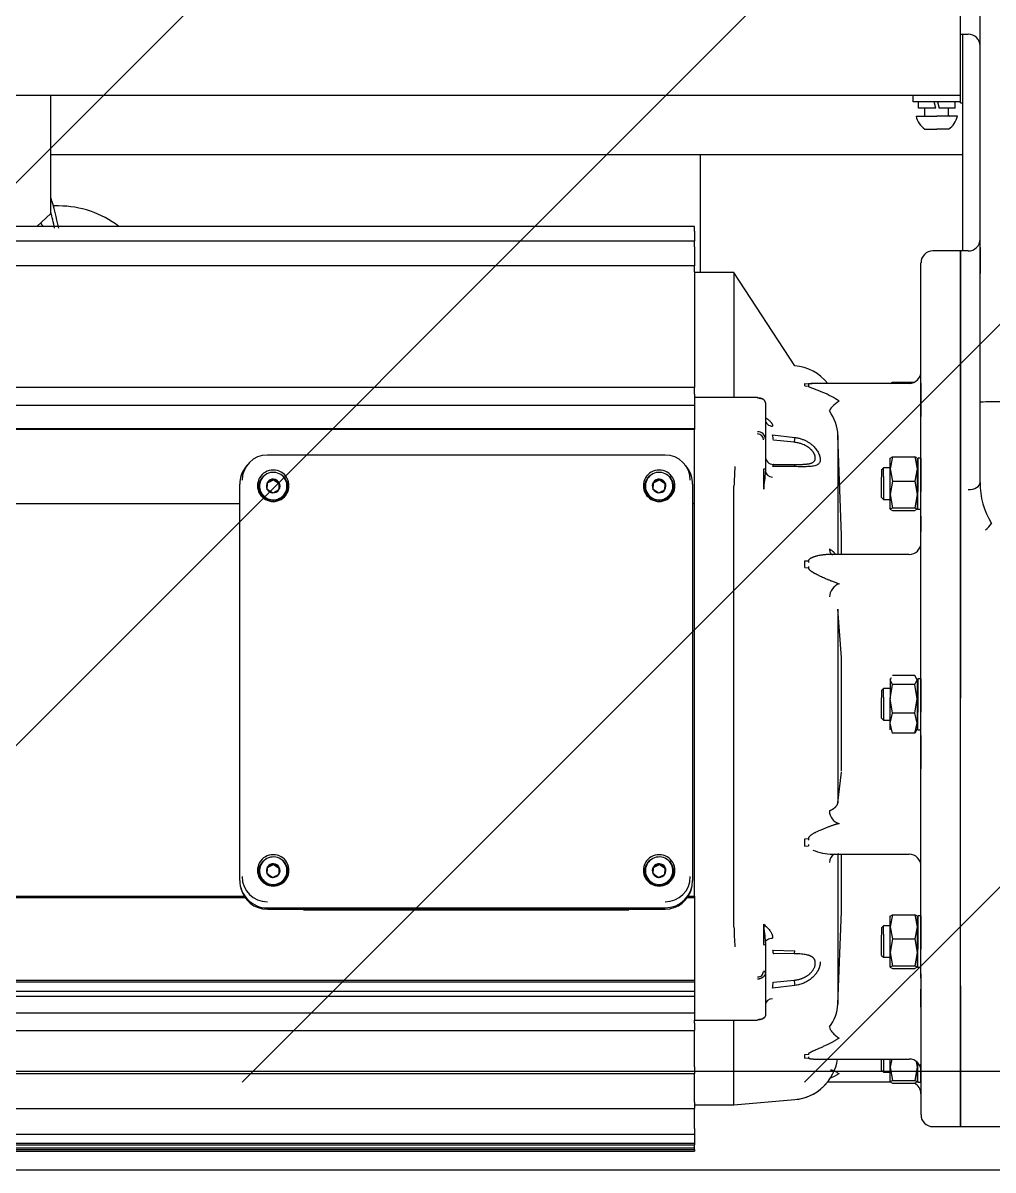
# Model space of a CAD drawing. Extents: x 220580 to 2027826, y -309201 to 71987.
# Drawn here: x 299468.3 to 299855.4, y -215589 to -215131.4 of the extents above; entities that cross this region are included whole.
import ezdxf

# ---------------------------------------------------------------- set-up
doc = ezdxf.new("R2010")
doc.units = 0
for name, color, linetype in [('A-HATCH-1', 252, 'Continuous'), ('A-LIN-V', 9, 'Continuous'), ('EWHS5T6M-1', 7, 'Continuous'), ('EWHS5T6M-3', 7, 'Continuous'), ('FHSGH10105-主梁-06', 7, 'Continuous')]:
    doc.layers.add(name, color=color, linetype=linetype)

# ---------------------------------------------------------------- blocks, each defined once
blk = doc.blocks.new('b234swerwr')
at = {"layer": 'A-HATCH-1'}
h = blk.add_hatch(dxfattribs=at)
h.set_pattern_fill('ANSI31', color=4, scale=100)
h.set_pattern_definition([(45, (174105, -2000), (-112.253202, 112.253202), [])])
h.paths.add_polyline_path([(-1570355.4, 576982.49), (-1562570.65, 576982.49), (-1562570.65, 576107.49), (-1570355.4, 576107.49)])
at = {"layer": 'EWHS5T6M-1', "color": 4, "linetype": 'Continuous'}
for p, q in [((-1568314.95, 576430.47), (-1568314.95, 576477.49)), ((-1568571.09, 576457.06), (-1568573.21, 576457.06))]:
    blk.add_line(p, q, dxfattribs=at)
for centre, radius, start, end in [((-1568717.23, 576417.78), 149.29, 11.7594, 16.6856), ((-1568571.09, 576417.78), 39.29, 52.4114, 90), ((-1568717.23, 576417.78), 147.71, 11.8863, 14.5143)]:
    blk.add_arc(centre, radius, start, end, dxfattribs=at)
at = {"layer": 'EWHS5T6M-3', "color": 4, "linetype": 'Continuous'}
for p, q in [((-1568211.23, 576501.06), (-1568211.23, 576542.71)), ((-1568203.37, 576378.76), (-1568203.37, 576536.8)), ((-1568211.23, 576525.57), (-1568208.09, 576525.57)), ((-1568210.45, 576525.57), (-1568210.45, 576439.11)), ((-1568211.23, 576501.06), (-1569125.8, 576501.06)), ((-1568574.23, 576454), (-1568574.23, 576501.06)), ((-1568230.09, 576498.55), (-1568230.09, 576501.06)), ((-1568211.23, 576498.55), (-1568230.09, 576498.55)), ((-1568227.97, 576496.03), (-1568227.97, 576498.55)), ((-1568220.97, 576496.03), (-1568221.65, 576498.55)), ((-1568220.35, 576498.55), (-1568219.67, 576496.03)), ((-1568213.35, 576496.03), (-1568213.35, 576498.55)), ((-1568211.23, 576498.55), (-1568211.23, 576501.06)), ((-1568211.23, 576498.18), (-1568211.23, 576498.55)), ((-1568211.23, 576498.18), (-1568210.45, 576498.18)), ((-1568228.91, 576492.89), (-1568220.66, 576492.89)), ((-1568220.97, 576496.03), (-1568227.97, 576496.03)), ((-1568225.37, 576493.28), (-1568225.37, 576496.03)), ((-1568212.41, 576492.89), (-1568220.66, 576492.89)), ((-1568213.35, 576496.03), (-1568219.67, 576496.03)), ((-1568215.95, 576493.28), (-1568215.95, 576496.03)), ((-1568225.37, 576487.71), (-1568220.66, 576487.71)), ((-1568224.29, 576487.71), (-1568224.29, 576487.7)), ((-1568215.95, 576487.71), (-1568220.66, 576487.71)), ((-1568574.23, 576454), (-1568579.85, 576448.91)), ((-1568317.3, 576448.91), (-1568615.87, 576448.91)), ((-1568317.3, 576446.98), (-1568317.3, 576448.91)), ((-1568317.3, 576446.98), (-1568317.3, 576443.01)), ((-1568317.3, 576443.01), (-1568615.87, 576443.01)), ((-1568317.3, 576440.82), (-1568317.3, 576443.01)), ((-1568317.3, 576440.82), (-1568317.3, 576433.19)), ((-1568211.23, 576439.11), (-1568222.23, 576439.11)), ((-1568211.23, 576439.11), (-1568211.23, 576260.67)), ((-1568208.09, 576439.11), (-1568211.23, 576439.11)), ((-1568211.23, 576145.96), (-1568211.23, 576439.11)), ((-1568203.37, 576440.51), (-1568203.37, 576430.11)), ((-1568317.3, 576433.19), (-1568615.87, 576433.19)), ((-1568317.3, 576430.75), (-1568317.3, 576433.19)), ((-1568226.95, 576148.99), (-1568226.95, 576434.4)), ((-1568317.3, 576430.75), (-1568317.3, 576384.69)), ((-1568301.59, 576430.47), (-1568317.3, 576430.47)), ((-1568301.59, 576430.47), (-1568301.59, 576380.61)), ((-1568277.31, 576393.35), (-1568301.59, 576430.47)), ((-1568317.3, 576384.69), (-1568615.87, 576384.69)), ((-1568317.3, 576382.01), (-1568317.3, 576384.69)), ((-1568273.3, 576385.35), (-1568273.3, 576386.27)), ((-1568273.3, 576386.27), (-1568271.89, 576386.07)), ((-1568273.3, 576385.35), (-1568271.89, 576385.13)), ((-1568271.89, 576386.07), (-1568271.89, 576385.13)), ((-1568231.66, 576386.29), (-1568270.73, 576386.29)), ((-1568239.2, 576386.3), (-1568238.29, 576386.81)), ((-1568239.2, 576386.29), (-1568239.2, 576386.33)), ((-1568238.29, 576386.81), (-1568229.51, 576386.81)), ((-1568226.95, 576386.33), (-1568226.95, 576373.05)), ((-1568317.3, 576382.01), (-1568317.3, 576380.61)), ((-1568317.3, 576380.61), (-1568317.3, 576380.46)), ((-1568292.16, 576380.61), (-1568317.3, 576380.61)), ((-1568317.3, 576380.46), (-1568317.3, 576367.84)), ((-1568289.02, 576378.54), (-1568289.02, 576363.99)), ((-1568203.37, 576346.8), (-1568203.37, 576378.76)), ((-1568317.3, 576377.44), (-1568615.87, 576377.44)), ((-1568226.95, 576365.91), (-1568226.95, 576373.05)), ((-1568615.87, 576368.25), (-1568317.3, 576368.25)), ((-1568317.3, 576367.84), (-1568615.87, 576367.84)), ((-1568317.3, 576367.01), (-1568317.3, 576367.84)), ((-1568317.3, 576338.31), (-1568317.3, 576367.01)), ((-1568286.15, 576365.8), (-1568277.31, 576364.7)), ((-1568258.66, 576325.8), (-1568260.1, 576365.53)), ((-1568260.1, 576365.53), (-1568260.1, 576318.02)), ((-1568289.02, 576363.99), (-1568289.02, 576352.32)), ((-1568277.58, 576362.8), (-1568285.87, 576363.59)), ((-1568329.09, 576357.71), (-1568487.8, 576357.71)), ((-1568238.29, 576356.97), (-1568239.2, 576352.14)), ((-1568239.2, 576356.46), (-1568238.29, 576356.97)), ((-1568239.2, 576352.14), (-1568239.2, 576356.5)), ((-1568238.29, 576356.97), (-1568229.43, 576356.97)), ((-1568228.65, 576356.54), (-1568229.43, 576356.97)), ((-1568229.43, 576356.97), (-1568228.52, 576352.14)), ((-1568228.52, 576356.5), (-1568228.52, 576352.14)), ((-1568228.24, 576356.5), (-1568228.52, 576355.4)), ((-1568228.24, 576356.5), (-1568228.24, 576343.21)), ((-1568226.95, 576356.5), (-1568228.24, 576356.5)), ((-1568226.95, 576356.5), (-1568226.95, 576343.21)), ((-1568495.88, 576353.68), (-1568496.61, 576352.71)), ((-1568320.28, 576352.71), (-1568321.01, 576353.68)), ((-1568289.02, 576352.32), (-1568289.02, 576351.09)), ((-1568277.31, 576353.07), (-1568286.15, 576353.08)), ((-1568285.87, 576353.96), (-1568277.58, 576353.94)), ((-1568241.87, 576352.57), (-1568242.66, 576351.78)), ((-1568242.66, 576351.78), (-1568242.66, 576348.82)), ((-1568241.87, 576349.19), (-1568241.87, 576352.57)), ((-1568239.2, 576352.57), (-1568241.87, 576352.57)), ((-1568239.2, 576341.97), (-1568239.2, 576352.14)), ((-1568239.2, 576352.14), (-1568238.29, 576347.31)), ((-1568228.52, 576352.14), (-1568229.43, 576347.31)), ((-1568228.52, 576352.14), (-1568228.52, 576341.97)), ((-1568498.8, 576188.03), (-1568498.8, 576346.15)), ((-1568487.87, 576343.87), (-1568487.73, 576346.58)), ((-1568487.73, 576346.58), (-1568485.3, 576347.81)), ((-1568487.73, 576346.58), (-1568487.73, 576346.85)), ((-1568485.3, 576347.81), (-1568485.3, 576348.08)), ((-1568485.3, 576347.81), (-1568483.02, 576346.33)), ((-1568333.87, 576343.87), (-1568333.73, 576346.58)), ((-1568333.73, 576346.58), (-1568331.3, 576347.81)), ((-1568333.73, 576346.58), (-1568333.73, 576346.85)), ((-1568331.3, 576347.81), (-1568331.3, 576348.08)), ((-1568331.3, 576347.81), (-1568329.02, 576346.33)), ((-1568318.09, 576346.15), (-1568318.09, 576188.03)), ((-1568242.66, 576340.78), (-1568242.66, 576348.82)), ((-1568241.87, 576349.19), (-1568241.87, 576340)), ((-1568238.29, 576347.31), (-1568239.2, 576341.97)), ((-1568238.29, 576347.31), (-1568229.43, 576347.31)), ((-1568229.43, 576347.31), (-1568228.52, 576341.97)), ((-1568490.95, 576345.32), (-1568490.95, 576344.82)), ((-1568479.95, 576344.82), (-1568479.95, 576345.32)), ((-1568336.95, 576345.32), (-1568336.95, 576344.82)), ((-1568325.95, 576344.82), (-1568325.95, 576345.32)), ((-1568301.59, 576169.54), (-1568301.59, 576345.23)), ((-1568239.2, 576336.11), (-1568239.2, 576341.97)), ((-1568239.2, 576341.97), (-1568238.29, 576336.62)), ((-1568228.52, 576341.97), (-1568229.43, 576336.62)), ((-1568228.52, 576341.97), (-1568228.52, 576336.11)), ((-1568228.24, 576336.07), (-1568228.24, 576343.21)), ((-1568226.95, 576336.07), (-1568226.95, 576343.21)), ((-1568615.87, 576338.31), (-1568498.8, 576338.31)), ((-1568318.09, 576338.31), (-1568317.3, 576338.31)), ((-1568317.3, 576181.76), (-1568317.3, 576338.31)), ((-1568242.66, 576340.78), (-1568241.87, 576340)), ((-1568241.87, 576340), (-1568239.2, 576340)), ((-1568228.52, 576337.17), (-1568228.24, 576336.07)), ((-1568238.29, 576336.62), (-1568239.2, 576336.11)), ((-1568239.2, 576336.11), (-1568238.29, 576335.59)), ((-1568238.29, 576336.62), (-1568229.43, 576336.62)), ((-1568238.29, 576335.59), (-1568229.43, 576335.59)), ((-1568229.43, 576336.62), (-1568228.52, 576336.11)), ((-1568228.52, 576336.11), (-1568229.43, 576335.59)), ((-1568228.52, 576336.07), (-1568228.52, 576336.11)), ((-1568228.24, 576336.07), (-1568226.95, 576336.07)), ((-1568226.95, 576333.38), (-1568226.95, 576327.23)), ((-1568258.66, 576318.02), (-1568258.66, 576325.8)), ((-1568226.95, 576320.09), (-1568226.95, 576327.23)), ((-1568273.3, 576315.54), (-1568271.89, 576315.48)), ((-1568273.3, 576312.84), (-1568273.3, 576315.54)), ((-1568271.89, 576315.48), (-1568271.87, 576314.9)), ((-1568231.66, 576318.02), (-1568263.74, 576318.02)), ((-1568273.3, 576312.84), (-1568271.89, 576312.7)), ((-1568271.87, 576313.28), (-1568271.89, 576312.7)), ((-1568262.65, 576307.49), (-1568259.62, 576306.34)), ((-1568258.66, 576277), (-1568260.1, 576296.23)), ((-1568260.1, 576296.23), (-1568260.1, 576219.03)), ((-1568258.66, 576231.55), (-1568258.66, 576277)), ((-1568239.2, 576268.01), (-1568238.7, 576268.98)), ((-1568239.2, 576268.48), (-1568239.2, 576268.01)), ((-1568229.43, 576269.79), (-1568238.29, 576269.79)), ((-1568228.52, 576268.01), (-1568229.43, 576269.79)), ((-1568228.24, 576268.48), (-1568228.52, 576267.38)), ((-1568228.24, 576268.48), (-1568228.24, 576255.19)), ((-1568226.95, 576268.48), (-1568228.24, 576268.48)), ((-1568226.95, 576268.48), (-1568226.95, 576255.19)), ((-1568241.87, 576264.56), (-1568242.66, 576263.77)), ((-1568242.66, 576263.77), (-1568242.66, 576260.81)), ((-1568241.87, 576261.17), (-1568241.87, 576264.56)), ((-1568239.2, 576264.56), (-1568241.87, 576264.56)), ((-1568238.29, 576266.23), (-1568239.2, 576268.01)), ((-1568239.2, 576268.01), (-1568239.2, 576260.48)), ((-1568239.2, 576260.48), (-1568238.29, 576266.23)), ((-1568229.43, 576266.23), (-1568238.29, 576266.23)), ((-1568229.43, 576266.23), (-1568228.52, 576268.01)), ((-1568228.52, 576260.48), (-1568229.43, 576266.23)), ((-1568228.52, 576268.01), (-1568228.52, 576260.48)), ((-1568242.66, 576252.77), (-1568242.66, 576260.81)), ((-1568241.87, 576261.17), (-1568241.87, 576251.98)), ((-1568238.29, 576254.72), (-1568239.2, 576260.48)), ((-1568239.2, 576250.74), (-1568239.2, 576260.48)), ((-1568229.43, 576254.72), (-1568228.52, 576260.48)), ((-1568228.52, 576260.48), (-1568228.52, 576250.74)), ((-1568211.23, 576089.83), (-1568211.23, 576260.67)), ((-1568239.2, 576250.74), (-1568238.29, 576254.72)), ((-1568229.43, 576254.72), (-1568238.29, 576254.72)), ((-1568228.52, 576250.74), (-1568229.43, 576254.72)), ((-1568228.24, 576248.06), (-1568228.24, 576255.19)), ((-1568226.95, 576248.06), (-1568226.95, 576255.19)), ((-1568242.66, 576252.77), (-1568241.87, 576251.98)), ((-1568241.87, 576251.98), (-1568239.2, 576251.98)), ((-1568239.2, 576248.06), (-1568239.2, 576250.74)), ((-1568238.29, 576246.75), (-1568239.2, 576250.74)), ((-1568229.43, 576246.75), (-1568228.52, 576250.74)), ((-1568228.52, 576250.74), (-1568228.52, 576248.06)), ((-1568238.7, 576247.56), (-1568238.29, 576246.75)), ((-1568229.43, 576246.75), (-1568238.29, 576246.75)), ((-1568228.52, 576248.53), (-1568229.43, 576246.75)), ((-1568228.52, 576249.16), (-1568228.24, 576248.06)), ((-1568228.24, 576248.06), (-1568226.95, 576248.06)), ((-1568226.95, 576245.89), (-1568226.95, 576232.6)), ((-1568226.95, 576225.46), (-1568226.95, 576232.6)), ((-1568260.1, 576219.03), (-1568258.69, 576231.26)), ((-1568273.3, 576204.65), (-1568271.89, 576204.76)), ((-1568273.3, 576201.74), (-1568273.3, 576204.65)), ((-1568271.89, 576204.76), (-1568271.87, 576204.13)), ((-1568273.3, 576201.74), (-1568271.89, 576201.76)), ((-1568271.87, 576202.39), (-1568271.89, 576201.76)), ((-1568262.15, 576198.47), (-1568231.66, 576198.47)), ((-1568260.03, 576198.74), (-1568260.1, 576198.07)), ((-1568260.1, 576198.07), (-1568260.1, 576164.53)), ((-1568258.66, 576191.17), (-1568258.66, 576198.47)), ((-1568490.95, 576191.9), (-1568490.95, 576191.41)), ((-1568487.87, 576190.46), (-1568487.73, 576193.16)), ((-1568487.73, 576193.16), (-1568485.3, 576194.39)), ((-1568487.73, 576193.16), (-1568487.73, 576193.44)), ((-1568485.3, 576194.39), (-1568485.3, 576194.67)), ((-1568485.3, 576194.39), (-1568483.02, 576192.91)), ((-1568479.95, 576191.41), (-1568479.95, 576191.9)), ((-1568336.95, 576191.9), (-1568336.95, 576191.41)), ((-1568333.87, 576190.46), (-1568333.73, 576193.16)), ((-1568333.73, 576193.16), (-1568331.3, 576194.39)), ((-1568333.73, 576193.16), (-1568333.73, 576193.44)), ((-1568331.3, 576194.39), (-1568331.3, 576194.67)), ((-1568331.3, 576194.39), (-1568329.02, 576192.91)), ((-1568325.95, 576191.41), (-1568325.95, 576191.9)), ((-1568258.66, 576175.65), (-1568258.66, 576191.17)), ((-1568615.87, 576181.76), (-1568497.11, 576181.76)), ((-1568498.58, 576185.85), (-1568498.45, 576185.19)), ((-1568319.78, 576181.76), (-1568317.3, 576181.76)), ((-1568318.44, 576185.19), (-1568318.31, 576185.85)), ((-1568317.3, 576181.76), (-1568317.3, 576181.22)), ((-1568615.87, 576181.22), (-1568496.75, 576181.22)), ((-1568487.8, 576177.08), (-1568329.09, 576177.08)), ((-1568320.14, 576181.22), (-1568317.3, 576181.22)), ((-1568317.3, 576181.22), (-1568317.3, 576149.35)), ((-1568487.8, 576176.53), (-1568329.09, 576176.53)), ((-1568472.63, 576176.28), (-1568344.26, 576176.28)), ((-1568260.1, 576138.7), (-1568258.66, 576175.65)), ((-1568239.2, 576173.81), (-1568238.29, 576174.33)), ((-1568238.29, 576174.33), (-1568239.2, 576169.5)), ((-1568239.2, 576169.5), (-1568239.2, 576173.85)), ((-1568238.29, 576174.33), (-1568229.43, 576174.33)), ((-1568228.65, 576173.89), (-1568229.43, 576174.33)), ((-1568229.43, 576174.33), (-1568228.52, 576169.5)), ((-1568228.24, 576173.85), (-1568228.52, 576172.75)), ((-1568228.52, 576173.85), (-1568228.52, 576169.5)), ((-1568228.24, 576173.85), (-1568228.24, 576160.56)), ((-1568226.95, 576173.85), (-1568228.24, 576173.85)), ((-1568226.95, 576173.85), (-1568226.95, 576160.56)), ((-1568301.59, 576169.53), (-1568301.59, 576169.54)), ((-1568241.87, 576169.92), (-1568242.66, 576169.14)), ((-1568242.66, 576169.14), (-1568242.66, 576166.18)), ((-1568241.87, 576166.54), (-1568241.87, 576169.92)), ((-1568239.2, 576169.92), (-1568241.87, 576169.92)), ((-1568239.2, 576159.32), (-1568239.2, 576169.5)), ((-1568239.2, 576169.5), (-1568238.29, 576164.67)), ((-1568228.52, 576169.5), (-1568229.43, 576164.67)), ((-1568228.52, 576169.5), (-1568228.52, 576159.32)), ((-1568289.02, 576163.25), (-1568289.02, 576162.1)), ((-1568260.1, 576164.53), (-1568260.1, 576138.7)), ((-1568242.66, 576158.14), (-1568242.66, 576166.18)), ((-1568241.87, 576166.54), (-1568241.87, 576157.35)), ((-1568238.29, 576164.67), (-1568239.2, 576159.32)), ((-1568238.29, 576164.67), (-1568229.43, 576164.67)), ((-1568229.43, 576164.67), (-1568228.52, 576159.32)), ((-1568289.02, 576162.1), (-1568289.02, 576151.35)), ((-1568286.15, 576160.18), (-1568277.31, 576159.99)), ((-1568277.58, 576158.77), (-1568285.87, 576158.9)), ((-1568239.2, 576159.32), (-1568238.29, 576153.98)), ((-1568239.2, 576153.46), (-1568239.2, 576159.32)), ((-1568228.52, 576159.32), (-1568229.43, 576153.98)), ((-1568228.52, 576159.32), (-1568228.52, 576153.46)), ((-1568228.24, 576153.42), (-1568228.24, 576160.56)), ((-1568226.95, 576153.42), (-1568226.95, 576160.56)), ((-1568242.66, 576158.14), (-1568241.87, 576157.35)), ((-1568241.87, 576157.35), (-1568239.2, 576157.35)), ((-1568238.29, 576153.98), (-1568239.2, 576153.46)), ((-1568238.29, 576153.98), (-1568229.43, 576153.98)), ((-1568229.43, 576153.98), (-1568228.52, 576153.46)), ((-1568228.52, 576154.53), (-1568228.24, 576153.42)), ((-1568317.3, 576149.35), (-1568317.3, 576148.24)), ((-1568289.02, 576151.35), (-1568289.02, 576134.01)), ((-1568239.2, 576153.46), (-1568238.29, 576152.95)), ((-1568238.29, 576152.95), (-1568229.43, 576152.95)), ((-1568228.52, 576153.46), (-1568229.43, 576152.95)), ((-1568228.52, 576153.42), (-1568228.52, 576153.46)), ((-1568228.24, 576153.42), (-1568226.95, 576153.42)), ((-1568226.95, 576150.73), (-1568226.95, 576144.58)), ((-1568615.87, 576148.24), (-1568317.3, 576148.24)), ((-1568615.87, 576147.63), (-1568317.3, 576147.63)), ((-1568317.3, 576148.65), (-1568317.3, 576132.59)), ((-1568277.31, 576146.13), (-1568286.15, 576145.02)), ((-1568285.87, 576147.42), (-1568277.58, 576148.22)), ((-1568226.95, 576148.99), (-1568226.95, 576094.54)), ((-1568211.23, 576145.96), (-1568211.23, 576089.83)), ((-1568317.3, 576143.76), (-1568615.87, 576143.76)), ((-1568317.3, 576141.78), (-1568615.87, 576141.78)), ((-1568226.95, 576137.44), (-1568226.95, 576144.58)), ((-1568317.3, 576135.05), (-1568615.87, 576135.05)), ((-1568317.3, 576132.59), (-1568317.3, 576132.34)), ((-1568317.3, 576131.08), (-1568317.3, 576132.34)), ((-1568317.3, 576132.34), (-1568292.16, 576132.34)), ((-1568317.3, 576131.08), (-1568317.3, 576128.16)), ((-1568301.59, 576098.47), (-1568301.59, 576132.34)), ((-1568615.87, 576128.16), (-1568317.3, 576128.16)), ((-1568317.3, 576113.67), (-1568317.3, 576128.16)), ((-1568226.95, 576128.04), (-1568226.95, 576114.75)), ((-1568273.3, 576118.55), (-1568271.89, 576118.76)), ((-1568273.3, 576117.14), (-1568273.3, 576118.55)), ((-1568273.3, 576117.14), (-1568271.89, 576117.31)), ((-1568271.89, 576118.76), (-1568271.87, 576118.46)), ((-1568271.87, 576117.61), (-1568271.89, 576117.31)), ((-1568317.3, 576113.67), (-1568317.3, 576110.96)), ((-1568269.34, 576116.78), (-1568231.66, 576116.78)), ((-1568242.66, 576112.32), (-1568242.66, 576116.78)), ((-1568241.87, 576116.78), (-1568241.87, 576111.54)), ((-1568239.2, 576113.5), (-1568239.2, 576116.78)), ((-1568238.64, 576116.78), (-1568239.2, 576113.5)), ((-1568239.2, 576107.65), (-1568239.2, 576113.5)), ((-1568239.2, 576113.5), (-1568238.29, 576108.16)), ((-1568228.52, 576113.5), (-1568229.43, 576108.16)), ((-1568228.9, 576115.77), (-1568228.52, 576113.5)), ((-1568228.52, 576115.58), (-1568228.52, 576113.5)), ((-1568228.52, 576113.5), (-1568228.52, 576107.65)), ((-1568228.24, 576115.31), (-1568228.24, 576114.75)), ((-1568228.24, 576107.61), (-1568228.24, 576114.75)), ((-1568226.95, 576107.61), (-1568226.95, 576114.75)), ((-1568615.87, 576110.96), (-1568317.3, 576110.96)), ((-1568317.3, 576099.55), (-1568317.3, 576110.96)), ((-1568242.66, 576112.32), (-1568241.87, 576111.54)), ((-1568241.87, 576111.54), (-1568239.2, 576111.54)), ((-1568238.29, 576108.16), (-1568239.2, 576107.65)), ((-1568238.29, 576108.16), (-1568229.43, 576108.16)), ((-1568229.43, 576108.16), (-1568228.52, 576107.65)), ((-1568228.52, 576108.71), (-1568228.24, 576107.61)), ((-1568264.19, 576107.65), (-1568239.2, 576107.65)), ((-1568264.19, 576107.65), (-1568239.2, 576107.65)), ((-1568239.2, 576107.65), (-1568238.29, 576107.13)), ((-1568239.2, 576107.65), (-1568238.29, 576107.13)), ((-1568238.29, 576107.13), (-1568229.43, 576107.13)), ((-1568238.29, 576107.13), (-1568229.51, 576107.13)), ((-1568228.52, 576107.65), (-1568229.43, 576107.13)), ((-1568228.52, 576107.61), (-1568228.52, 576107.65)), ((-1568228.24, 576107.61), (-1568226.95, 576107.61)), ((-1568317.3, 576099.55), (-1568317.3, 576097.07)), ((-1568301.59, 576098.47), (-1568277.31, 576100.6)), ((-1568301.59, 576098.47), (-1568277.31, 576100.6)), ((-1568226.95, 576102.94), (-1568226.95, 576094.54)), ((-1568615.87, 576097.07), (-1568317.3, 576097.07)), ((-1568317.3, 576098.47), (-1568301.59, 576098.47)), ((-1568317.3, 576098.47), (-1568317.3, 576097.07)), ((-1568317.3, 576098.47), (-1568301.59, 576098.47)), ((-1568317.3, 576089.05), (-1568317.3, 576097.07)), ((-1568317.3, 576089.05), (-1568317.3, 576097.07)), ((-1568222.23, 576089.83), (-1568211.23, 576089.83)), ((-1568222.23, 576089.83), (-1568211.23, 576089.83)), ((-1568211.23, 576089.83), (-1568187.23, 576089.83)), ((-1568211.23, 576089.83), (-1568197.09, 576089.83)), ((-1568615.87, 576086.83), (-1568317.3, 576086.83)), ((-1568317.3, 576089.05), (-1568317.3, 576086.83)), ((-1568317.3, 576089.05), (-1568317.3, 576086.83)), ((-1568317.3, 576086.83), (-1568317.3, 576083.21)), ((-1568317.3, 576086.83), (-1568317.3, 576083.21)), ((-1568615.87, 576083.21), (-1568317.3, 576083.21)), ((-1568615.87, 576082.55), (-1568317.3, 576082.55)), ((-1568615.87, 576081.39), (-1568317.3, 576081.39)), ((-1568615.87, 576080.74), (-1568317.3, 576080.74)), ((-1568317.3, 576083.21), (-1568317.3, 576082.55)), ((-1568317.3, 576083.21), (-1568317.3, 576082.55)), ((-1568317.3, 576081.39), (-1568317.3, 576082.55)), ((-1568317.3, 576081.39), (-1568317.3, 576082.55)), ((-1568317.3, 576080.74), (-1568317.3, 576081.39)), ((-1568317.3, 576080.74), (-1568317.3, 576081.39)), ((-1568317.3, 576080.74), (-1568317.3, 576080.03)), ((-1568317.3, 576080.74), (-1568317.3, 576080.03)), ((-1568615.87, 576080.03), (-1568317.3, 576080.03)), ((-1568615.87, 576080.03), (-1568317.3, 576080.03))]:
    blk.add_line(p, q, dxfattribs=at)
for centre, radius, start, end in [((-1568208.09, 576520.86), 4.71, 0, 90), ((-1568220.66, 576494.72), 8.45, 192.4855, 236.0883), ((-1568225.77, 576493.28), 0.393, 270, 0), ((-1568215.55, 576493.28), 0.393, 180, 270), ((-1568220.66, 576494.72), 8.45, 303.9117, 347.5145), ((-1568208.09, 576443.83), 4.71, 270, 0), ((-1568222.23, 576434.4), 4.71, 90, 180), ((-1568278.95, 576374.56), 18.86, 38.4661, 85), ((-1568231.66, 576391.01), 4.71, 270, 0), ((-1568196.3, 576265.85), 113.13, 88.8067, 93.5841), ((-1568277.85, 576364.86), 17.76, 2.1656, 35.9921), ((-1568292.08, 576363.91), 3.07, 1.4494, 91.411), ((-1568292.19, 576363.75), 2.39, 359.2434, 89.2251), ((-1568368.39, 576354.47), 83.02, 6.3059, 7.8411), ((-1568198.85, 576352.45), 79.41, 171.1243, 172.5133), ((-1568285.88, 576357.1), 3.14, 180.0379, 270.0378), ((-1567769.48, 576326.05), 532.45, 177.0859, 177.9353), ((-1567340.68, 576356.31), 949.13, 180.25707, 180.7349), ((-1568346.54, 576353.51), 57.58, 350.6304, 357.5894), ((-1569026.64, 576374.27), 539.61, 356.7996, 357.0875), ((-1568501.33, 576376.71), 32.81, 294.4916, 299.2424), ((-1568465.23, 576376.56), 34.84, 234.8191, 239.2907), ((-1569028.9, 576374.39), 546.59, 356.8014, 357.0857), ((-1568872.64, 576374.27), 539.61, 356.7996, 357.0875), ((-1568347.33, 576376.71), 32.81, 294.4916, 299.2424), ((-1568311.23, 576376.56), 34.84, 234.8191, 239.2907), ((-1568874.9, 576374.39), 546.59, 356.8014, 357.0857), ((-1568173.33, 576346.38), 30.04, 179.196, 212.0203), ((-1568467.78, 576372.65), 34.88, 234.8213, 239.2886), ((-1568499.2, 576372.54), 32.83, 294.4932, 299.2408), ((-1568313.78, 576372.65), 34.88, 234.8213, 239.2886), ((-1568345.2, 576372.54), 32.83, 294.4932, 299.2408), ((-1568301.76, 576345.23), 0.171, 357.1458, 1.0435), ((-1568231.66, 576322.73), 4.71, 270, 0), ((-1568258.07, 576215.86), 5.41, 180.8534, 253.4487), ((-1568262.22, 576218.39), 19.88, 246.5852, 270.2132), ((-1568231.66, 576193.75), 4.71, 0, 90), ((-1569026.64, 576220.85), 539.61, 356.7996, 357.0875), ((-1568467.78, 576219.24), 34.88, 234.8213, 239.2886), ((-1568501.33, 576223.29), 32.81, 294.4916, 299.2424), ((-1568499.2, 576219.13), 32.83, 294.4932, 299.2408), ((-1568465.23, 576223.15), 34.84, 234.8191, 239.2907), ((-1569028.9, 576220.98), 546.59, 356.8014, 357.0857), ((-1568872.64, 576220.85), 539.61, 356.7996, 357.0875), ((-1568313.78, 576219.24), 34.88, 234.8213, 239.2886), ((-1568347.33, 576223.29), 32.81, 294.4916, 299.2424), ((-1568345.2, 576219.13), 32.83, 294.4932, 299.2408), ((-1568311.23, 576223.15), 34.84, 234.8191, 239.2907), ((-1568874.9, 576220.98), 546.59, 356.8014, 357.0857), ((-1568472.81, 576179.39), 3.12, 258.8311, 273.3248), ((-1568344.08, 576179.39), 3.12, 266.6761, 281.168), ((-1567955.07, 576180.31), 346.69, 181.7823, 183.11), ((-1566999.41, 576155.54), 1290.41, 179.33389, 179.69135), ((-1568356.28, 576160.32), 67.33, 2.5008, 8.7375), ((-1568281.04, 576160.19), 3.73, 337.7143, 357.0189), ((-1568292.1, 576151.8), 2.29, 268.4026, 358.4531), ((-1568600.78, 576182.2), 316.82, 353.2607, 353.6969), ((-1567409.43, 576261.02), 875.45, 187.4029, 187.54076), ((-1568275.98, 576139.4), 15.89, 321.8574, 357.4911), ((-1568289.78, 576134.03), 0.763, 268.2746, 358.1638), ((-1568278.95, 576119.38), 18.86, 275, 352.0705), ((-1568231.66, 576112.06), 4.71, 0, 90), ((-1568270.51, 576128.4), 20.58, 290.3016, 301.9872), ((-1568278.95, 576119.38), 18.86, 275, 321.5339), ((-1568231.66, 576102.94), 4.71, 0, 62.8719), ((-1568231.66, 576102.94), 4.71, 0, 62.8719), ((-1568222.23, 576094.54), 4.71, 180, 270), ((-1568222.23, 576094.54), 4.71, 180, 270)]:
    blk.add_arc(centre, radius, start, end, dxfattribs=at)
for centre, major_axis, ratio, start_param, end_param in [((-1568511.37, 576487.54), (78.57, 0), 0.906308, 3.692209, 3.714995), ((-1568259.62, 576377.8), (-3.81, -2.78), 0.246907, 4.534324, 6.060506), ((-1568487.8, 576347.66), (-10.09, 0), 0.996195, 4.712389, 6.283185), ((-1568329.09, 576347.66), (-10.09, 0), 0.996195, 3.141593, 4.712389), ((-1568487.8, 576346.15), (-11, 0), 0.996195, 5.640904, 6.283185), ((-1568485.45, 576345.44), (6.29, 0), 0.996195, 1.570796, 4.712389), ((-1568485.45, 576345.32), (5.5, 0), 0.996195, 1.517654, 4.659247), ((-1568485.45, 576345.32), (-5.5, 0), 0.996195, 1.517654, 4.659247), ((-1568485.45, 576345.44), (-6.29, 0), 0.996195, 1.570796, 4.712389), ((-1568331.45, 576345.44), (6.29, 0), 0.996195, 1.570796, 4.712389), ((-1568331.45, 576345.32), (5.5, 0), 0.996195, 1.517654, 4.659247), ((-1568331.45, 576345.32), (-5.5, 0), 0.996195, 1.517654, 4.659247), ((-1568331.45, 576345.44), (-6.29, 0), 0.996195, 1.570796, 4.712389), ((-1568329.09, 576346.15), (11, 0), 0.996195, 0, 0.642281), ((-1568285.87, 576351.09), (3.14, 0), 0.692826, 3.141565, 4.625123), ((-1568485.45, 576344.82), (5.92, 0), 0.996195, 2.123451, 3.742624), ((-1568485.45, 576345.37), (2.72, 0), 0.996195, 2.564851, 3.612049), ((-1568485.45, 576345.37), (2.72, 0), 0.996195, 1.517654, 2.564851), ((-1568485.45, 576345.37), (2.72, 0), 0.996195, 0.470456, 1.517654), ((-1568485.45, 576345.37), (-2.72, 0), 0.996195, 2.564851, 3.612049), ((-1568485.45, 576344.82), (-5.92, 0), 0.996195, 2.540562, 4.159734), ((-1568331.45, 576344.82), (5.92, 0), 0.996195, 2.123451, 3.742624), ((-1568331.45, 576345.37), (2.72, 0), 0.996195, 2.564851, 3.612049), ((-1568331.45, 576345.37), (2.72, 0), 0.996195, 1.517654, 2.564851), ((-1568331.45, 576345.37), (2.72, 0), 0.996195, 0.470456, 1.517654), ((-1568331.45, 576345.37), (-2.72, 0), 0.996195, 2.564851, 3.612049), ((-1568331.45, 576344.82), (-5.92, 0), 0.996195, 2.540562, 4.159734), ((-1568208.09, 576346.8), (-4.71, 0), 0.616789, 1.570796, 3.141593), ((-1568485.45, 576344.82), (5.5, 0), 0.996195, 3.141593, 4.659247), ((-1568485.45, 576345.37), (-2.72, 0), 0.996195, 0.470456, 1.517654), ((-1568485.45, 576344.82), (-5.5, 0), 0.996195, 1.517654, 3.141593), ((-1568485.45, 576345.37), (-2.72, 0), 0.996195, 1.517654, 2.564851), ((-1568331.45, 576344.82), (5.5, 0), 0.996195, 3.141593, 4.659247), ((-1568331.45, 576345.37), (-2.72, 0), 0.996195, 0.470456, 1.517654), ((-1568331.45, 576344.82), (-5.5, 0), 0.996195, 1.517654, 3.141593), ((-1568331.45, 576345.37), (-2.72, 0), 0.996195, 1.517654, 2.564851), ((-1568201.24, 576330.27), (-3.22, -3.45), 0.378821, 1.18491, 1.960757), ((-1568259.62, 576302.16), (-2.61, -3.93), 0.728317, 3.880999, 5.407181), ((-1568485.45, 576192.03), (6.29, 0), 0.996195, 1.570796, 4.712389), ((-1568485.45, 576191.41), (5.92, 0), 0.996195, 2.123451, 3.742624), ((-1568485.45, 576191.9), (5.5, 0), 0.996195, 1.517654, 4.659247), ((-1568485.45, 576191.9), (-5.5, 0), 0.996195, 1.517654, 4.659247), ((-1568485.45, 576192.03), (-6.29, 0), 0.996195, 1.570796, 4.712389), ((-1568485.45, 576191.41), (-5.92, 0), 0.996195, 2.540562, 4.159734), ((-1568331.45, 576192.03), (6.29, 0), 0.996195, 1.570796, 4.712389), ((-1568331.45, 576191.41), (5.92, 0), 0.996195, 2.123451, 3.742624), ((-1568331.45, 576191.9), (5.5, 0), 0.996195, 1.517654, 4.659247), ((-1568331.45, 576191.9), (-5.5, 0), 0.996195, 1.517654, 4.659247), ((-1568331.45, 576192.03), (-6.29, 0), 0.996195, 1.570796, 4.712389), ((-1568331.45, 576191.41), (-5.92, 0), 0.996195, 2.540562, 4.159734), ((-1568259.62, 576194.19), (1.87, -4.33), 0.783089, 3.209194, 4.163104), ((-1568485.45, 576191.41), (5.5, 0), 0.996195, 3.141593, 4.659247), ((-1568485.45, 576191.96), (2.72, 0), 0.996195, 2.564851, 3.612049), ((-1568485.45, 576191.96), (-2.72, 0), 0.996195, 0.470456, 1.517654), ((-1568485.45, 576191.96), (2.72, 0), 0.996195, 1.517654, 2.564851), ((-1568485.45, 576191.41), (-5.5, 0), 0.996195, 1.517654, 3.141593), ((-1568485.45, 576191.96), (-2.72, 0), 0.996195, 1.517654, 2.564851), ((-1568485.45, 576191.96), (2.72, 0), 0.996195, 0.470456, 1.517654), ((-1568485.45, 576191.96), (-2.72, 0), 0.996195, 2.564851, 3.612049), ((-1568331.45, 576191.41), (5.5, 0), 0.996195, 3.141593, 4.659247), ((-1568331.45, 576191.96), (2.72, 0), 0.996195, 2.564851, 3.612049), ((-1568331.45, 576191.96), (-2.72, 0), 0.996195, 0.470456, 1.517654), ((-1568331.45, 576191.96), (2.72, 0), 0.996195, 1.517654, 2.564851), ((-1568331.45, 576191.41), (-5.5, 0), 0.996195, 1.517654, 3.141593), ((-1568331.45, 576191.96), (-2.72, 0), 0.996195, 1.517654, 2.564851), ((-1568331.45, 576191.96), (2.72, 0), 0.996195, 0.470456, 1.517654), ((-1568331.45, 576191.96), (-2.72, 0), 0.996195, 2.564851, 3.612049), ((-1568487.8, 576188.03), (-11, 0), 0.996195, 6.283185, 7.853982), ((-1568487.8, 576189.55), (10.09, 0), 0.996195, 3.141593, 4.712389), ((-1568329.09, 576189.55), (10.09, 0), 0.996195, 4.712389, 6.283185), ((-1568329.09, 576188.03), (11, 0), 0.996195, 4.712389, 6.283185), ((-1568487.8, 576187.35), (-10.86, 0), 0.996195, 0.20086, 1.570796), ((-1568329.09, 576187.35), (-10.86, 0), 0.996195, 1.570796, 2.940732), ((-1568289.8, 576151.35), (-0.786, 0), 0.5, 3.141593, 4.712389), ((-1568285.87, 576138.6), (3.14, 0), 0.721105, 1.658063, 3.14162)]:
    blk.add_ellipse(centre, major_axis=major_axis, ratio=ratio, start_param=start_param, end_param=end_param, dxfattribs=at)
for points, degree, knots in [([(-1568271.89, 576386.07), (-1568271.91, 576386.17), (-1568271.74, 576386.23), (-1568271.33, 576386.28), (-1568271.17, 576386.28), (-1568270.82, 576386.29), (-1568270.64, 576386.29), (-1568270.44, 576386.29)], 3, [0, 0, 0, 0, 0.125, 0.125, 0.1875, 0.1875, 0.25, 0.25, 0.25, 0.25]), ([(-1568259.62, 576379.21), (-1568260.55, 576379.86), (-1568261.59, 576380.48), (-1568263.83, 576381.67), (-1568264.98, 576382.21), (-1568267.34, 576383.21), (-1568268.54, 576383.66), (-1568270.2, 576384.28), (-1568270.74, 576384.47), (-1568271.6, 576384.83), (-1568271.92, 576385), (-1568271.89, 576385.13)], 3, [0, 0, 0, 0, 0.25, 0.25, 0.5, 0.5, 0.75, 0.75, 0.875, 0.875, 1, 1, 1, 1]), ([(-1568289.02, 576378.54), (-1568289.02, 576378.58), (-1568289.02, 576378.66), (-1568289.04, 576378.79), (-1568289.08, 576378.92), (-1568289.12, 576379.04), (-1568289.18, 576379.16), (-1568289.25, 576379.27), (-1568289.33, 576379.38), (-1568289.42, 576379.49), (-1568289.51, 576379.59), (-1568289.62, 576379.68), (-1568289.73, 576379.77), (-1568289.85, 576379.86), (-1568289.97, 576379.93), (-1568290.1, 576380.01), (-1568290.23, 576380.07), (-1568290.36, 576380.13), (-1568290.5, 576380.19), (-1568290.64, 576380.23), (-1568290.78, 576380.28), (-1568290.92, 576380.32), (-1568291.06, 576380.35), (-1568291.21, 576380.38), (-1568291.35, 576380.4), (-1568291.49, 576380.42), (-1568291.63, 576380.43), (-1568291.76, 576380.44), (-1568291.9, 576380.45), (-1568292.03, 576380.46), (-1568292.12, 576380.46), (-1568292.16, 576380.46)], 3, [0, 0, 0, 0, 0.043815, 0.086945, 0.129389, 0.171151, 0.212229, 0.252628, 0.292346, 0.331388, 0.369753, 0.407445, 0.444466, 0.480818, 0.516503, 0.551525, 0.585887, 0.619591, 0.652642, 0.685043, 0.716798, 0.747913, 0.778391, 0.808237, 0.837458, 0.866059, 0.894046, 0.921426, 0.948207, 0.974395, 1, 1, 1, 1]), ([(-1568289.02, 576371.77), (-1568289.02, 576371.18), (-1568288.74, 576370.51), (-1568287.64, 576369.51), (-1568286.86, 576369.23), (-1568286.15, 576369.17)], 3, [0, 0, 0, 0, 0.5, 0.5, 1, 1, 1, 1]), ([(-1568289, 576372.61), (-1568288.81, 576372.48), (-1568288.19, 576372.06), (-1568287.46, 576371.48), (-1568286.93, 576370.91), (-1568286.65, 576370.57), (-1568286.47, 576370.27), (-1568286.32, 576369.99), (-1568286.22, 576369.72), (-1568286.16, 576369.45), (-1568286.15, 576369.26), (-1568286.15, 576369.17)], 3, [0.1382956, 0.1382956, 0.1382956, 0.1382956, 0.2500172, 0.4998753, 0.6030875, 0.6772768, 0.7499776, 0.8148651, 0.874988, 0.9374957, 1, 1, 1, 1]), ([(-1568277.31, 576364.7), (-1568276.82, 576364.63), (-1568275.89, 576364.49), (-1568274.55, 576364.1), (-1568273.32, 576363.62), (-1568272.2, 576363.05), (-1568271.2, 576362.39), (-1568270.08, 576361.5), (-1568268.95, 576360.32), (-1568267.96, 576358.82), (-1568267.32, 576357.32), (-1568267.08, 576355.81), (-1568267.36, 576354.48), (-1568268.45, 576353.58), (-1568270.12, 576353.19), (-1568272.2, 576353.04), (-1568274.58, 576353.05), (-1568276.37, 576353.07), (-1568277.31, 576353.07)], 3, [0, 0, 0, 0, 0.046911, 0.091358, 0.133588, 0.173887, 0.212578, 0.250021, 0.313574, 0.374949, 0.43869, 0.499966, 0.579793, 0.660027, 0.750395, 0.825815, 0.908239, 1, 1, 1, 1]), ([(-1568269.13, 576356.52), (-1568269.13, 576356.58), (-1568269.13, 576356.72), (-1568269.15, 576356.93), (-1568269.19, 576357.14), (-1568269.24, 576357.35), (-1568269.3, 576357.56), (-1568269.37, 576357.78), (-1568269.46, 576358), (-1568269.57, 576358.21), (-1568269.68, 576358.43), (-1568269.81, 576358.65), (-1568269.96, 576358.87), (-1568270.11, 576359.08), (-1568270.29, 576359.3), (-1568270.47, 576359.51), (-1568270.67, 576359.73), (-1568270.88, 576359.94), (-1568271.11, 576360.15), (-1568271.35, 576360.35), (-1568271.6, 576360.55), (-1568272.04, 576360.88), (-1568272.69, 576361.31), (-1568273.6, 576361.77), (-1568274.68, 576362.21), (-1568276.01, 576362.58), (-1568277.03, 576362.72), (-1568277.58, 576362.8)], 3, [0, 0, 0, 0, 0.025288, 0.050219, 0.074845, 0.099219, 0.123396, 0.147433, 0.171387, 0.195316, 0.219278, 0.243332, 0.267533, 0.291939, 0.316604, 0.341581, 0.366922, 0.392675, 0.418887, 0.445603, 0.472864, 0.500709, 0.581938, 0.664866, 0.750426, 0.865857, 1, 1, 1, 1]), ([(-1568277.58, 576353.94), (-1568277.42, 576353.94), (-1568277.09, 576353.95), (-1568276.62, 576353.95), (-1568276.15, 576353.95), (-1568275.7, 576353.96), (-1568275.26, 576353.96), (-1568274.83, 576353.97), (-1568274.42, 576353.98), (-1568274.02, 576354), (-1568273.63, 576354.02), (-1568273.25, 576354.04), (-1568272.89, 576354.07), (-1568272.53, 576354.11), (-1568272.19, 576354.15), (-1568271.79, 576354.21), (-1568271.35, 576354.29), (-1568270.88, 576354.42), (-1568270.47, 576354.57), (-1568270.11, 576354.75), (-1568269.81, 576354.96), (-1568269.56, 576355.2), (-1568269.37, 576355.47), (-1568269.23, 576355.78), (-1568269.14, 576356.13), (-1568269.13, 576356.38), (-1568269.13, 576356.52)], 3, [0, 0, 0, 0, 0.039878, 0.078912, 0.117144, 0.154619, 0.191384, 0.227489, 0.262988, 0.297935, 0.332389, 0.366411, 0.400064, 0.433413, 0.466526, 0.499471, 0.55456, 0.607472, 0.65855, 0.708176, 0.756766, 0.804764, 0.852628, 0.900824, 0.949803, 1, 1, 1, 1]), ([(-1568289.02, 576352.32), (-1568289.02, 576352.25), (-1568289.1, 576352.18), (-1568289.39, 576352.08), (-1568289.6, 576352.05), (-1568289.8, 576352.05)], 3, [0, 0, 0, 0, 0.5, 0.5, 1, 1, 1, 1]), ([(-1568285.87, 576353.96), (-1568285.88, 576353.95), (-1568285.9, 576353.96), (-1568285.93, 576353.95), (-1568285.95, 576353.92), (-1568285.97, 576353.88), (-1568285.99, 576353.84), (-1568286.01, 576353.78), (-1568286.03, 576353.71), (-1568286.05, 576353.64), (-1568286.07, 576353.57), (-1568286.09, 576353.49), (-1568286.1, 576353.41), (-1568286.11, 576353.33), (-1568286.13, 576353.24), (-1568286.14, 576353.16), (-1568286.15, 576353.11), (-1568286.15, 576353.08)], 3, [0, 0, 0, 0, 0.087736, 0.172459, 0.254169, 0.332866, 0.408552, 0.481226, 0.550891, 0.617546, 0.681193, 0.741833, 0.799468, 0.8541, 0.905731, 0.954363, 1, 1, 1, 1]), ([(-1568263.48, 576320.24), (-1568263.38, 576320.17), (-1568263.17, 576320.04), (-1568262.87, 576319.83), (-1568262.58, 576319.61), (-1568262.3, 576319.39), (-1568262.04, 576319.16), (-1568261.79, 576318.92), (-1568261.55, 576318.68), (-1568261.33, 576318.44), (-1568261.15, 576318.22), (-1568261.05, 576318.08), (-1568261.01, 576318.03)], 3, [0, 0, 0, 0, 0.0512179, 0.1029462, 0.155185, 0.2079344, 0.2611942, 0.3149645, 0.3692452, 0.4240363, 0.4793377, 0.5145566, 0.5145566, 0.5145566, 0.5145566]), ([(-1568263.48, 576320.24), (-1568263.46, 576319.72), (-1568263.34, 576319.23), (-1568262.94, 576318.39), (-1568262.65, 576318.04), (-1568262.29, 576317.79)], 3, [0, 0, 0, 0, 0.25, 0.25, 0.5, 0.5, 0.5, 0.5]), ([(-1568263.7, 576318.02), (-1568263.86, 576318.02), (-1568264.2, 576318.01), (-1568264.75, 576317.98), (-1568265.36, 576317.93), (-1568266.2, 576317.84), (-1568267.17, 576317.69), (-1568268.14, 576317.49), (-1568268.8, 576317.33), (-1568269.28, 576317.19), (-1568269.68, 576317.07), (-1568270.09, 576316.92), (-1568270.45, 576316.77), (-1568270.78, 576316.61), (-1568271.06, 576316.46), (-1568271.3, 576316.3), (-1568271.5, 576316.13), (-1568271.66, 576315.97), (-1568271.78, 576315.81), (-1568271.86, 576315.65), (-1568271.88, 576315.54), (-1568271.89, 576315.48)], 3, [0.3257543, 0.3257543, 0.3257543, 0.3257543, 0.3613853, 0.4062751, 0.4527727, 0.500881, 0.5992214, 0.6735374, 0.723826, 0.7500871, 0.7851314, 0.8174815, 0.8471724, 0.87425, 0.8987742, 0.9208263, 0.9405178, 0.9580058, 0.9735141, 0.9873631, 1, 1, 1, 1]), ([(-1568271.89, 576312.7), (-1568271.89, 576312.67), (-1568271.89, 576312.61), (-1568271.86, 576312.52), (-1568271.83, 576312.42), (-1568271.77, 576312.32), (-1568271.7, 576312.22), (-1568271.62, 576312.12), (-1568271.52, 576312.01), (-1568271.41, 576311.9), (-1568271.27, 576311.78), (-1568271.13, 576311.66), (-1568270.97, 576311.53), (-1568270.79, 576311.4), (-1568270.6, 576311.27), (-1568270.39, 576311.14), (-1568270.16, 576311), (-1568269.92, 576310.85), (-1568269.67, 576310.71), (-1568269.4, 576310.56), (-1568269.11, 576310.4), (-1568268.81, 576310.25), (-1568268.49, 576310.09), (-1568267.94, 576309.82), (-1568267.19, 576309.46), (-1568266.28, 576309.04), (-1568265.47, 576308.67), (-1568264.76, 576308.36), (-1568264.14, 576308.1), (-1568263.63, 576307.88), (-1568263.21, 576307.71), (-1568262.9, 576307.59), (-1568262.72, 576307.52), (-1568262.65, 576307.49)], 3, [0, 0, 0, 0, 0.008829, 0.018136, 0.028111, 0.038907, 0.050647, 0.063425, 0.077315, 0.092374, 0.108648, 0.126171, 0.144972, 0.165074, 0.186496, 0.209254, 0.233361, 0.258828, 0.285663, 0.313875, 0.343471, 0.374456, 0.406836, 0.440615, 0.542663, 0.634738, 0.71684, 0.788967, 0.85112, 0.9033, 0.945505, 0.977738, 1, 1, 1, 1]), ([(-1568263.48, 576215.78), (-1568263.38, 576215.83), (-1568263.17, 576215.93), (-1568262.87, 576216.08), (-1568262.58, 576216.24), (-1568262.3, 576216.4), (-1568262.04, 576216.56), (-1568261.79, 576216.73), (-1568261.55, 576216.9), (-1568261.33, 576217.08), (-1568261.13, 576217.26), (-1568260.94, 576217.45), (-1568260.77, 576217.63), (-1568260.61, 576217.82), (-1568260.48, 576218.02), (-1568260.36, 576218.21), (-1568260.27, 576218.41), (-1568260.19, 576218.61), (-1568260.13, 576218.82), (-1568260.11, 576218.96), (-1568260.1, 576219.03)], 3, [0, 0, 0, 0, 0.051218, 0.102946, 0.155185, 0.207934, 0.261194, 0.314965, 0.369245, 0.424036, 0.479338, 0.535149, 0.591471, 0.648303, 0.705645, 0.763497, 0.821858, 0.880729, 0.94011, 1, 1, 1, 1]), ([(-1568259.62, 576210.67), (-1568259.73, 576210.65), (-1568259.97, 576210.6), (-1568260.34, 576210.51), (-1568260.74, 576210.4), (-1568261.16, 576210.28), (-1568261.6, 576210.15), (-1568262.07, 576210), (-1568262.56, 576209.84), (-1568263.07, 576209.66), (-1568263.61, 576209.46), (-1568264.17, 576209.25), (-1568264.75, 576209.03), (-1568265.36, 576208.78), (-1568266.2, 576208.44), (-1568267.17, 576208.02), (-1568268.14, 576207.58), (-1568268.8, 576207.27), (-1568269.28, 576207.04), (-1568269.68, 576206.83), (-1568270.09, 576206.59), (-1568270.45, 576206.36), (-1568270.78, 576206.14), (-1568271.06, 576205.92), (-1568271.3, 576205.71), (-1568271.5, 576205.51), (-1568271.66, 576205.31), (-1568271.78, 576205.12), (-1568271.86, 576204.94), (-1568271.88, 576204.82), (-1568271.89, 576204.76)], 3, [0, 0, 0, 0, 0.029067, 0.059684, 0.091862, 0.125608, 0.160931, 0.197836, 0.23633, 0.276416, 0.3181, 0.361385, 0.406275, 0.452773, 0.500881, 0.599221, 0.673537, 0.723826, 0.750087, 0.785131, 0.817481, 0.847172, 0.87425, 0.898774, 0.920826, 0.940518, 0.958006, 0.973514, 0.987363, 1, 1, 1, 1]), ([(-1568289.73, 576170.54), (-1568289.51, 576170.35), (-1568289.07, 576169.96), (-1568288.21, 576169.16), (-1568287.46, 576168.33), (-1568286.93, 576167.53), (-1568286.65, 576167.04), (-1568286.47, 576166.61), (-1568286.32, 576166.2), (-1568286.22, 576165.8), (-1568286.16, 576165.4), (-1568286.15, 576165.13), (-1568286.15, 576165)], 3, [0, 0, 0, 0, 0.125011, 0.250017, 0.499875, 0.603087, 0.677277, 0.749978, 0.814865, 0.874988, 0.937496, 1, 1, 1, 1]), ([(-1568289.02, 576163.25), (-1568289.02, 576163.65), (-1568288.74, 576164.1), (-1568287.64, 576164.77), (-1568286.86, 576164.96), (-1568286.15, 576165)], 3, [0, 0, 0, 0, 0.5, 0.5, 1, 1, 1, 1]), ([(-1568289.8, 576162.49), (-1568289.6, 576162.49), (-1568289.39, 576162.45), (-1568289.1, 576162.3), (-1568289.02, 576162.2), (-1568289.02, 576162.1)], 3, [0, 0, 0, 0, 0.5, 0.5, 1, 1, 1, 1]), ([(-1568286.15, 576160.18), (-1568286.14, 576160.12), (-1568286.13, 576160.01), (-1568286.11, 576159.85), (-1568286.09, 576159.68), (-1568286.06, 576159.51), (-1568286.03, 576159.34), (-1568285.99, 576159.19), (-1568285.96, 576159.07), (-1568285.92, 576158.96), (-1568285.89, 576158.92), (-1568285.87, 576158.9)], 3, [0, 0, 0, 0, 0.077735, 0.163795, 0.258193, 0.360935, 0.47203, 0.591481, 0.719291, 0.855464, 1, 1, 1, 1]), ([(-1568269.13, 576155.05), (-1568269.13, 576155.13), (-1568269.13, 576155.29), (-1568269.15, 576155.52), (-1568269.19, 576155.73), (-1568269.24, 576155.94), (-1568269.3, 576156.14), (-1568269.37, 576156.33), (-1568269.46, 576156.51), (-1568269.57, 576156.69), (-1568269.68, 576156.85), (-1568269.81, 576157.01), (-1568269.96, 576157.15), (-1568270.11, 576157.29), (-1568270.29, 576157.43), (-1568270.47, 576157.55), (-1568270.67, 576157.67), (-1568270.88, 576157.78), (-1568271.11, 576157.88), (-1568271.35, 576157.98), (-1568271.6, 576158.07), (-1568272.04, 576158.21), (-1568272.69, 576158.37), (-1568273.6, 576158.52), (-1568274.68, 576158.64), (-1568276.01, 576158.73), (-1568277.03, 576158.76), (-1568277.58, 576158.77)], 3, [0, 0, 0, 0, 0.025288, 0.050219, 0.074845, 0.099219, 0.123396, 0.147433, 0.171387, 0.195316, 0.219278, 0.243332, 0.267533, 0.291939, 0.316604, 0.341581, 0.366922, 0.392675, 0.418887, 0.445603, 0.472864, 0.500709, 0.581938, 0.664866, 0.750426, 0.865857, 1, 1, 1, 1]), ([(-1568277.58, 576148.22), (-1568277.42, 576148.24), (-1568277.09, 576148.28), (-1568276.62, 576148.36), (-1568276.15, 576148.44), (-1568275.7, 576148.55), (-1568275.26, 576148.67), (-1568274.83, 576148.8), (-1568274.42, 576148.94), (-1568274.02, 576149.1), (-1568273.63, 576149.27), (-1568273.25, 576149.46), (-1568272.89, 576149.66), (-1568272.53, 576149.87), (-1568272.19, 576150.1), (-1568271.79, 576150.39), (-1568271.35, 576150.76), (-1568270.88, 576151.2), (-1568270.47, 576151.66), (-1568270.11, 576152.13), (-1568269.81, 576152.61), (-1568269.56, 576153.09), (-1568269.37, 576153.59), (-1568269.23, 576154.08), (-1568269.14, 576154.57), (-1568269.13, 576154.89), (-1568269.13, 576155.05)], 3, [0, 0, 0, 0, 0.039878, 0.078912, 0.117144, 0.154619, 0.191384, 0.227489, 0.262988, 0.297935, 0.332389, 0.366411, 0.400064, 0.433413, 0.466526, 0.499471, 0.55456, 0.607472, 0.65855, 0.708176, 0.756766, 0.804764, 0.852628, 0.900824, 0.949803, 1, 1, 1, 1]), ([(-1568267.16, 576155.5), (-1568267.16, 576155.4), (-1568267.17, 576155.21), (-1568267.18, 576154.93), (-1568267.21, 576154.64), (-1568267.26, 576154.35), (-1568267.32, 576154.06), (-1568267.39, 576153.76), (-1568267.48, 576153.47), (-1568267.58, 576153.17), (-1568267.69, 576152.87), (-1568267.82, 576152.57), (-1568267.97, 576152.27), (-1568268.13, 576151.97), (-1568268.3, 576151.66), (-1568268.49, 576151.36), (-1568268.7, 576151.05), (-1568268.92, 576150.75), (-1568269.16, 576150.45), (-1568269.42, 576150.14), (-1568269.7, 576149.84), (-1568269.99, 576149.54), (-1568270.38, 576149.17), (-1568270.88, 576148.75), (-1568271.51, 576148.28), (-1568272.19, 576147.84), (-1568272.92, 576147.44), (-1568273.7, 576147.08), (-1568274.53, 576146.76), (-1568275.41, 576146.5), (-1568276.34, 576146.28), (-1568276.98, 576146.18), (-1568277.31, 576146.13)], 3, [0, 0, 0, 0, 0.023596, 0.046848, 0.069813, 0.092549, 0.115115, 0.137574, 0.159988, 0.182418, 0.204926, 0.227574, 0.250421, 0.273525, 0.296943, 0.320728, 0.344931, 0.369601, 0.394784, 0.420522, 0.446855, 0.473821, 0.501454, 0.550477, 0.600634, 0.652145, 0.705215, 0.760032, 0.81677, 0.875584, 0.936618, 1, 1, 1, 1]), ([(-1568289.02, 576151.35), (-1568289.02, 576151.29), (-1568289.02, 576151.17), (-1568289.04, 576150.99), (-1568289.08, 576150.82), (-1568289.12, 576150.66), (-1568289.18, 576150.5), (-1568289.25, 576150.34), (-1568289.33, 576150.19), (-1568289.42, 576150.05), (-1568289.51, 576149.91), (-1568289.62, 576149.78), (-1568289.73, 576149.66), (-1568289.85, 576149.55), (-1568289.97, 576149.44), (-1568290.1, 576149.34), (-1568290.23, 576149.25), (-1568290.36, 576149.16), (-1568290.5, 576149.08), (-1568290.64, 576149.01), (-1568290.78, 576148.95), (-1568290.92, 576148.89), (-1568291.06, 576148.84), (-1568291.21, 576148.79), (-1568291.35, 576148.75), (-1568291.49, 576148.72), (-1568291.63, 576148.7), (-1568291.76, 576148.68), (-1568291.9, 576148.66), (-1568292.03, 576148.65), (-1568292.12, 576148.65), (-1568292.16, 576148.65)], 3, [0, 0, 0, 0, 0.043815, 0.086945, 0.129389, 0.171151, 0.212229, 0.252628, 0.292346, 0.331388, 0.369753, 0.407445, 0.444466, 0.480818, 0.516503, 0.551525, 0.585887, 0.619591, 0.652642, 0.685043, 0.716798, 0.747913, 0.778391, 0.808237, 0.837458, 0.866059, 0.894046, 0.921426, 0.948207, 0.974395, 1, 1, 1, 1]), ([(-1568292.16, 576132.59), (-1568292.09, 576132.59), (-1568291.94, 576132.59), (-1568291.72, 576132.6), (-1568291.49, 576132.61), (-1568291.28, 576132.64), (-1568291.06, 576132.67), (-1568290.85, 576132.71), (-1568290.64, 576132.76), (-1568290.45, 576132.81), (-1568290.26, 576132.87), (-1568290.08, 576132.94), (-1568289.9, 576133.02), (-1568289.73, 576133.1), (-1568289.56, 576133.2), (-1568289.39, 576133.32), (-1568289.24, 576133.47), (-1568289.12, 576133.63), (-1568289.03, 576133.81), (-1568289.02, 576133.94), (-1568289.02, 576134.01)], 3, [0, 0, 0, 0, 0.043817, 0.087902, 0.132274, 0.176955, 0.221965, 0.267323, 0.313047, 0.359156, 0.405668, 0.4526, 0.499967, 0.551187, 0.60913, 0.673811, 0.745237, 0.823412, 0.908334, 1, 1, 1, 1]), ([(-1568289.8, 576133.27), (-1568289.8, 576133.1), (-1568289.97, 576132.95), (-1568290.05, 576132.87), (-1568290.17, 576132.8), (-1568290.3, 576132.72), (-1568290.45, 576132.66), (-1568290.61, 576132.6), (-1568290.81, 576132.55), (-1568291, 576132.5), (-1568291.22, 576132.46), (-1568291.36, 576132.44), (-1568291.52, 576132.42), (-1568291.83, 576132.39), (-1568292.16, 576132.39)], 2, [0, 0, 0, 0.25, 0.25, 0.375, 0.375, 0.5, 0.5, 0.625, 0.625, 0.75, 0.75, 0.833333, 0.833333, 1, 1, 1]), ([(-1568263.48, 576129.59), (-1568263.46, 576129.29), (-1568263.34, 576128.95), (-1568262.94, 576128.19), (-1568262.65, 576127.78), (-1568261.93, 576126.96), (-1568261.51, 576126.55), (-1568260.6, 576125.78), (-1568260.11, 576125.42), (-1568259.62, 576125.12)], 3, [0, 0, 0, 0, 0.25, 0.25, 0.5, 0.5, 0.75, 0.75, 1, 1, 1, 1]), ([(-1568259.62, 576125.12), (-1568259.73, 576125.05), (-1568259.97, 576124.9), (-1568260.34, 576124.68), (-1568260.74, 576124.45), (-1568261.16, 576124.21), (-1568261.6, 576123.96), (-1568262.07, 576123.7), (-1568262.56, 576123.43), (-1568263.07, 576123.16), (-1568263.61, 576122.88), (-1568264.17, 576122.59), (-1568264.75, 576122.3), (-1568265.36, 576122.01), (-1568266.2, 576121.61), (-1568267.17, 576121.17), (-1568268.14, 576120.75), (-1568268.8, 576120.48), (-1568269.28, 576120.28), (-1568269.68, 576120.1), (-1568270.09, 576119.92), (-1568270.45, 576119.74), (-1568270.78, 576119.58), (-1568271.06, 576119.44), (-1568271.3, 576119.3), (-1568271.5, 576119.17), (-1568271.66, 576119.06), (-1568271.78, 576118.95), (-1568271.86, 576118.85), (-1568271.88, 576118.79), (-1568271.89, 576118.76)], 3, [0, 0, 0, 0, 0.029065, 0.059681, 0.091858, 0.125603, 0.160926, 0.197831, 0.236324, 0.276411, 0.318095, 0.361381, 0.406272, 0.45277, 0.50088, 0.599222, 0.673538, 0.723826, 0.750086, 0.785132, 0.817484, 0.847177, 0.874255, 0.89878, 0.920832, 0.940524, 0.958011, 0.973518, 0.987365, 1, 1, 1, 1]), ([(-1568271.89, 576117.31), (-1568271.89, 576117.3), (-1568271.89, 576117.27), (-1568271.87, 576117.22), (-1568271.83, 576117.18), (-1568271.78, 576117.13), (-1568271.72, 576117.09), (-1568271.64, 576117.05), (-1568271.54, 576117.02), (-1568271.43, 576116.98), (-1568271.31, 576116.95), (-1568271.17, 576116.92), (-1568271.01, 576116.89), (-1568270.85, 576116.86), (-1568270.66, 576116.84), (-1568270.46, 576116.82), (-1568270.25, 576116.81), (-1568270.02, 576116.79), (-1568269.78, 576116.78), (-1568269.55, 576116.78), (-1568269.41, 576116.78), (-1568269.35, 576116.78)], 3, [0, 0, 0, 0, 0.0069116, 0.0141137, 0.0217356, 0.0298867, 0.0386568, 0.0481179, 0.0583273, 0.0693308, 0.081165, 0.0938592, 0.1074372, 0.1219183, 0.1373187, 0.1536516, 0.1709282, 0.1891578, 0.2083486, 0.2285073, 0.2427241, 0.2427241, 0.2427241, 0.2427241]), ([(-1568263.02, 576112.46), (-1568262.83, 576112.46), (-1568262.58, 576112.42), (-1568261.93, 576112.22), (-1568261.51, 576112.04), (-1568260.6, 576111.56), (-1568260.11, 576111.27), (-1568259.62, 576110.95)], 3, [0.2947245, 0.2947245, 0.2947245, 0.2947245, 0.5, 0.5, 0.75, 0.75, 0.9999713, 0.9999713, 0.9999713, 0.9999713])]:
    blk.add_open_spline(points, degree=degree, knots=knots, dxfattribs=at)
for points, degree in [([(-1568292.16, 576380.5), (-1568291.3, 576380.5), (-1568290.65, 576380.21)], 2), ([(-1568277.58, 576353.94), (-1568277.48, 576353.92), (-1568277.38, 576353.6), (-1568277.31, 576353.07)], 3)]:
    blk.add_open_spline(points, degree=degree, dxfattribs=at)
at = {"layer": 'FHSGH10105-主梁-06', "color": 4, "linetype": 'Continuous'}
for p, q in [((-1568210.45, 576477.49), (-1568574.23, 576477.49)), ((-1562824.44, 576111.78), (-1570355.4, 576111.78)), ((-1562831.11, 576072.49), (-1570355.4, 576072.49))]:
    blk.add_line(p, q, dxfattribs=at)

msp = doc.modelspace()

# ---------------------------------------------------------------- block references
at = {"layer": 'A-LIN-V'}
msp.add_blockref('b234swerwr', (1868053.59, -791661.46), dxfattribs=at)

doc.saveas('drawing.dxf')
